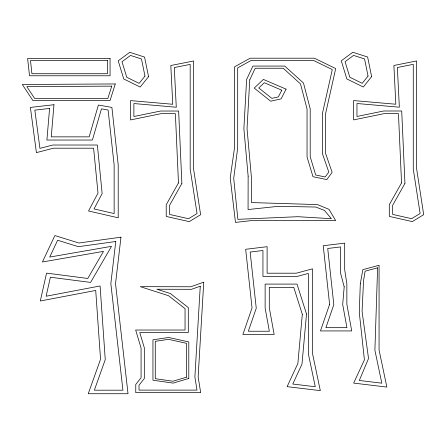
<?xml version="1.0" encoding="UTF-8"?>
<svg xmlns="http://www.w3.org/2000/svg" width="446" height="446" viewBox="0 0 446 446"><rect width="100%" height="100%" fill="white"/><g stroke="black" fill="none" stroke-linecap="round" stroke-linejoin="round"><path stroke-width="0.67" d="M248.143 176.164L248.065 209.542L278.399 206.314L315.768 207.039L324.426 210.389L331.361 218.696L297.889 216.695L237.874 219.332L233.715 178.361L237.69 147.988L237.69 67.881L251.265 60.388L313.399 60.388L332.292 69.576L322.391 113.646L322.391 153.541L328.802 172.111L325.195 176.978L315.701 175.005L310.199 156.697L310.199 108.779L303.492 83.056L284.777 66.075L252.904 66.075L246.621 79.455L243.878 128.593L248.143 176.164M377.6 267.823L374.896 350.261L381.821 383.175L359.309 380.477L368.535 358.489L362.068 311.408L363.568 280.534L365.107 271.179L377.6 267.823M360.307 283.795L359.275 312.378L364.415 359.889L353.656 383.097L386.866 387.078L379.067 349.993L379.067 265.292L362.827 269.646L360.307 283.795M249.76 79.84L247.039 128.571L251.499 178.35L251.499 202.573L317.502 204.597L328.986 209.33L335.665 220.603L251.499 220.603L235.471 222.403L230.22 177.87L234.535 147.726L234.535 66.833L250.161 58.209L314.402 58.209L335.71 68.573L325.547 113.814L325.547 153.285L332.142 172.39L326.801 179.587L312.992 176.716L307.043 156.92L307.043 108.975L300.52 83.959L283.21 68.255L255.201 68.255L249.76 79.84M200.26 286.204L194.88 376.993L196.993 390.111L139.013 390.111L139.013 385.188L144.32 378.515L144.32 347.746L139.765 332.565L188.296 332.565L188.296 307.573L170.378 293.546L156.908 289.237L191.479 289.309L200.26 286.204M203.75 282.179L198.135 376.892L200.678 392.647L135.762 392.647L135.762 384.463L141.07 377.79L141.07 348.042L135.668 330.029L185.051 330.029L185.051 308.621L168.543 295.704L140.289 286.667L190.782 286.767L203.75 282.179M49.578 108.445L46.908 140.033L92.406 140.033L101.465 108.841L108.099 110.017L114.143 164.992L114.143 213.55L94.017 208.929L102.14 193.581L97.373 145.022L52.812 145.022L39.934 148.367L34.838 110.134L49.578 108.445M53.966 104.732L51.251 136.855L89.155 136.855L98.399 105.033L111.896 107.43L118.207 164.853L118.207 217.804L88.525 210.986L98.009 193.068L93.604 148.2L53.47 148.2L36.41 152.632L30.389 107.43L53.966 104.732M344.189 286.828L342.69 304.445L346.921 327.676L325.892 327.676L333.82 304.657L327.721 248.483L340.515 246.939L340.515 272.902L344.189 286.828M302.31 314.291L297.867 363.445L287.107 386.66L320.317 390.64L312.518 353.555L312.518 268.849L296.278 273.203L267.115 273.203L267.115 246.694L245.668 249.286L252.035 307.924L242.886 334.494L274.156 334.494L269.295 307.773L269.295 287.352L293.758 287.352L302.31 314.291M306.513 314.006L301.987 364.131L292.76 384.034L315.272 386.738L308.348 353.823L308.348 273.415L296.975 276.464L262.945 276.464L262.945 250.496L250.15 252.046L256.255 308.219L248.327 331.233L269.351 331.233L265.125 308.002L265.125 284.091L297.019 284.091L306.513 314.006M115.765 241.509L110.837 283.595L122.929 390.189L94.351 390.189L105.262 359.638L100.088 285.964L46.116 296.228L50.387 277.222L90.588 282.418L111.522 246.331L49.712 257.074L57.629 240.249L78.379 246.688L115.765 241.509M120.972 237.177L115.531 283.6L128.024 393.734L88.241 393.734L100.545 359.259L95.717 290.452L40.296 300.994L46.562 273.125L87.773 278.455L103.489 251.371L42.431 261.98L54.869 235.555L78.886 243.009L120.972 237.177M111.734 86.134L107.887 98.404L34.61 98.404L26.821 86.636L111.734 86.134M115.263 83.948L110.056 100.562L32.926 100.562L22.3 84.5L115.263 83.948M329.605 304.367L320.451 330.932L351.727 330.932L346.86 304.217L346.86 283.795L344.686 269.646L344.686 243.137L323.233 245.729L329.605 304.367M281.783 90.198L278.343 96.899L271.848 98.36L258.764 87.957L264.322 82.716L281.783 90.198M286.092 89.15L281.108 98.861L270.711 101.203L254.214 88.085L263.402 79.427L286.092 89.15M178.472 182.916L166.219 204.77L166.219 216.427L189.243 221.634L200.628 214.71L193.564 168.9L193.564 60.985L170.807 65.517L172.747 104.275L130.511 100.601L130.511 119.941L161.039 113.669L175.378 113.669L178.472 182.916M181.873 183.429L169.597 205.322L169.597 214.442L188.53 218.724L197.043 213.539L190.186 169.056L190.186 64.38L174.286 67.547L176.276 107.235L133.884 103.55L133.884 116.517L160.605 111.032L178.64 111.032L181.873 183.429M401.545 182.882L389.297 204.731L389.297 216.388L412.321 221.595L423.7 214.671L416.636 168.861L416.636 60.951L393.885 65.478L395.825 104.236L353.583 100.562L353.583 119.902L384.112 113.63L398.451 113.63L401.545 182.882M404.946 183.39L392.67 205.288L392.67 214.409L411.602 218.691L420.121 213.506L413.264 169.023L413.264 64.347L397.364 67.508L399.348 107.196L356.962 103.511L356.962 116.478L383.677 110.993L401.712 110.993L404.946 183.39M144.967 76.099L139.13 83.357L126.753 77.281L121.998 61.726L130.488 55.438L141.482 58.972L144.967 76.099M148.546 76.673L140.206 87.048L123.748 78.964L118.207 60.846L129.741 52.299L144.56 57.071L148.546 76.673M368.039 76.06L362.208 83.324L349.826 77.242L345.07 61.687L353.561 55.399L364.555 58.939L368.039 76.06M371.624 76.634L363.284 87.015L346.821 78.925L341.285 60.807L352.814 52.266L367.638 57.032L371.624 76.634M186.467 377.204L172.909 381.23L155.269 378.687L155.269 341.313L168.594 339.345L186.467 343.314L186.467 377.204M188.792 378.459L173.126 383.108L152.945 380.198L152.945 339.807L168.705 337.483L188.792 341.937L188.792 378.459M110.056 58.459L27.63 58.459L29.508 75.775L110.056 75.775L110.056 58.459M107.436 60.511L30.484 60.511L31.922 73.724L107.436 73.724L107.436 60.511"/></g></svg>
